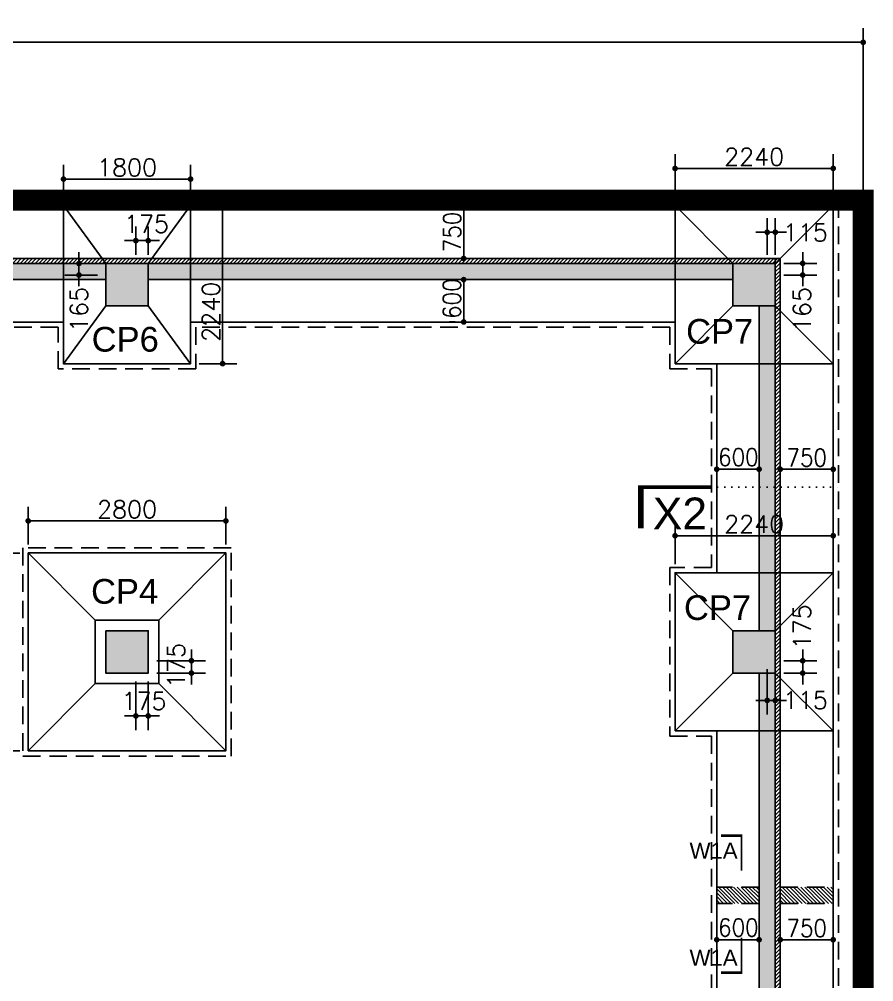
# Model space of a CAD drawing. Extents: x -200722 to 834823, y -494970 to 88783.
# Drawn here: x 506325 to 518430, y 41034 to 54661 of the extents above; entities that cross this region are included whole.
import ezdxf
from ezdxf.enums import TextEntityAlignment as Align

# ---------------------------------------------------------------- set-up
doc = ezdxf.new("R2010")
doc.units = 0
doc.header["$LTSCALE"] = 100
doc.header["$MEASUREMENT"] = 0
doc.header["$PDMODE"] = 34
doc.linetypes.add('DOT', pattern=[0.25, 0, -0.25])
doc.linetypes.add('HIDDEN', pattern=[0.375, 0.25, -0.125])
doc.layers.get('0').update_dxf_attribs({"linetype": 'CONTINUOUS'})
doc.layers.get('DEFPOINTS').update_dxf_attribs({"linetype": 'CONTINUOUS'})
for name, color, linetype in [('BEAM', 4, 'CONTINUOUS'), ('COL', 150, 'CONTINUOUS'), ('DIM', 3, 'CONTINUOUS'), ('F_EXEC', 3, 'HIDDEN'), ('F_FTG1', 11, 'CONTINUOUS'), ('RCCWALL', 6, 'CONTINUOUS'), ('TEXT', 2, 'CONTINUOUS')]:
    doc.layers.add(name, color=color, linetype=linetype)
doc.layers.add('HATCH', color=252, linetype='CONTINUOUS', lineweight=30)
doc.styles.add('AR', font='arial.ttf')
doc.styles.add('ROMANS', font='romans.shx')
doc.styles.get("Standard").update_dxf_attribs({"font": 'simplex.shx'})
doc.styles.add('TIMES-N', font='arial.ttf')
doc.dimstyles.new('STANDARD$0', dxfattribs={"dimtxt": 2.5, "dimasz": 2.5, "dimexe": 2, "dimexo": 0.7, "dimgap": 0.9, "dimtad": 1, "dimdec": 0, "dimdsep": 46, "dimtxsty": 'ROMANS', "dimcen": 0.09, "dimclrd": 4, "dimclre": 4, "dimclrt": 3, "dimadec": 0, "dimazin": 0, "dimtfac": 1, "dimtdec": 0, "dimtmove": 0, "dimatfit": 3, "dimfxl": 1, "dimtolj": 1, "dimtzin": 0, "dimarcsym": 0})
pattern_1 = [(45, (191292.92, 0), (-26.5165043, 26.5165043), [])]
pattern_2 = [(135, (744810.166, 31495.447), (26.516504, 26.516504), [])]

# ---------------------------------------------------------------- blocks, each defined once
blk = doc.blocks.new('DOT')
at = {"color": 0, "linetype": 'ByBlock'}
blk.add_line((-0.5, 0), (-1, 0), dxfattribs=at)
at = {"color": 0, "linetype": 'ByBlock', "const_width": 0.5}
blk.add_lwpolyline([(-0.25, 0, 1), (0.25, 0, 1)], format="xyb", close=True, dxfattribs=at)
blk = doc.blocks.new('*D2673')
at = {"layer": 'BEAM', "color": 0, "lineweight": -2, "transparency": 16777216}
for p, q in [((506452, 47224), (506452, 47759)), ((509252, 47224), (509252, 47759)), ((509172, 47559), (506532, 47559))]:
    blk.add_line(p, q, dxfattribs=at)
at = {"layer": 'DEFPOINTS', "color": 0, "lineweight": -3, "ltscale": 0.4, "transparency": 16777216}
for p in [(506452, 47559), (506452, 47104), (509252, 47104)]:
    blk.add_point(p, dxfattribs=at)
at = {"layer": 'BEAM', "color": 0, "lineweight": -2, "ltscale": 0.4, "transparency": 16777216, "xscale": 80, "yscale": 80, "zscale": 80, "rotation": 180}
blk.add_blockref('DOT', (506452, 47559), dxfattribs=at)
at = {"layer": 'BEAM', "color": 0, "lineweight": -2, "ltscale": 0.4, "transparency": 16777216, "xscale": 80, "yscale": 80, "zscale": 80}
blk.add_blockref('DOT', (509252, 47559), dxfattribs=at)
at = {"layer": 'BEAM', "color": 0, "ltscale": 0.4, "transparency": 16777216, "insert": (507852, 47723), "char_height": 248, "attachment_point": 5}
blk.add_mtext('\\A1;2800', dxfattribs=at)
blk = doc.blocks.new('_DOT')
at = {"color": 0, "linetype": 'ByBlock'}
blk.add_line((-0.5, 0), (-1, 0), dxfattribs=at)
at = {"color": 0, "linetype": 'ByBlock', "const_width": 0.5}
blk.add_lwpolyline([(-0.25, 0, 1), (0.25, 0, 1)], format="xyb", close=True, dxfattribs=at)
blk = doc.blocks.new('*D2674')
at = {"layer": 'BEAM', "color": 0, "lineweight": -2, "transparency": 16777216}
for p, q in [((506332, 47104), (505876, 47104)), ((506076, 47024), (506076, 44384)), ((506332, 44304), (505876, 44304))]:
    blk.add_line(p, q, dxfattribs=at)
at = {"layer": 'DEFPOINTS', "color": 0, "lineweight": -3, "ltscale": 0.4, "transparency": 16777216}
for p in [(506452, 47104), (506076, 44304), (506452, 44304)]:
    blk.add_point(p, dxfattribs=at)
at = {"layer": 'BEAM', "color": 0, "lineweight": -2, "ltscale": 0.4, "transparency": 16777216, "xscale": 80, "yscale": 80, "zscale": 80}
for p, rotation in [((506076, 47104), 90), ((506076, 44304), 270)]:
    blk.add_blockref('DOT', p, dxfattribs=dict(at, rotation=rotation))
at = {"layer": 'BEAM', "color": 0, "ltscale": 0.4, "transparency": 16777216, "insert": (505912, 45704), "char_height": 248, "attachment_point": 5, "rotation": 90}
blk.add_mtext('\\A1;2800', dxfattribs=at)
blk = doc.blocks.new('*D2675')
at = {"layer": 'BEAM', "color": 0, "lineweight": -2, "transparency": 16777216}
for p, q in [((508764, 45659), (508764, 45739)), ((508272, 45579), (508964, 45579)), ((508764, 45579), (508764, 45404)), ((508272, 45404), (508964, 45404)), ((508764, 45324), (508764, 45244))]:
    blk.add_line(p, q, dxfattribs=at)
at = {"layer": 'DEFPOINTS', "color": 0, "lineweight": -3, "ltscale": 0.4, "transparency": 16777216}
for p in [(508152, 45579), (508152, 45404), (508764, 45404)]:
    blk.add_point(p, dxfattribs=at)
at = {"layer": 'BEAM', "color": 0, "lineweight": -2, "ltscale": 0.4, "transparency": 16777216, "xscale": 80, "yscale": 80, "zscale": 80}
for p, rotation in [((508764, 45579), 270), ((508764, 45404), 90)]:
    blk.add_blockref('DOT', p, dxfattribs=dict(at, rotation=rotation))
at = {"layer": 'BEAM', "color": 0, "ltscale": 0.4, "transparency": 16777216, "insert": (508548, 45512), "char_height": 248, "attachment_point": 5, "rotation": 90}
blk.add_mtext('\\A1;175', dxfattribs=at)
blk = doc.blocks.new('*D2676')
at = {"layer": 'BEAM', "color": 0, "lineweight": -2, "transparency": 16777216}
for p, q in [((507977, 45284), (507977, 44598)), ((508152, 45284), (508152, 44598)), ((507897, 44798), (507817, 44798)), ((507977, 44798), (508152, 44798)), ((508232, 44798), (508312, 44798))]:
    blk.add_line(p, q, dxfattribs=at)
at = {"layer": 'DEFPOINTS', "color": 0, "lineweight": -3, "ltscale": 0.4, "transparency": 16777216}
for p in [(507977, 45404), (508152, 45404), (508152, 44798)]:
    blk.add_point(p, dxfattribs=at)
at = {"layer": 'BEAM', "color": 0, "lineweight": -2, "ltscale": 0.4, "transparency": 16777216, "xscale": 80, "yscale": 80, "zscale": 80}
blk.add_blockref('DOT', (507977, 44798), dxfattribs=at)
at = {"layer": 'BEAM', "color": 0, "lineweight": -2, "ltscale": 0.4, "transparency": 16777216, "xscale": 80, "yscale": 80, "zscale": 80, "rotation": 180}
blk.add_blockref('DOT', (508152, 44798), dxfattribs=at)
at = {"layer": 'BEAM', "color": 0, "ltscale": 0.4, "transparency": 16777216, "insert": (508092, 45010), "char_height": 248, "attachment_point": 5}
blk.add_mtext('\\A1;175', dxfattribs=at)
blk = doc.blocks.new('*D2701')
at = {"layer": 'BEAM', "color": 0, "lineweight": -2, "transparency": 16777216}
for p, q in [((507171, 51284), (507171, 51364)), ((507432, 51204), (506971, 51204)), ((507171, 51040), (507171, 51204)), ((507432, 51040), (506971, 51040)), ((507171, 50960), (507171, 50880))]:
    blk.add_line(p, q, dxfattribs=at)
at = {"layer": 'DEFPOINTS', "color": 0, "lineweight": -3, "ltscale": 0.4, "transparency": 16777216}
for p in [(507171, 51204), (507552, 51204), (507552, 51040)]:
    blk.add_point(p, dxfattribs=at)
at = {"layer": 'BEAM', "color": 0, "lineweight": -2, "ltscale": 0.4, "transparency": 16777216, "xscale": 80, "yscale": 80, "zscale": 80}
for p, rotation in [((507171, 51204), 270), ((507171, 51040), 90)]:
    blk.add_blockref('DOT', p, dxfattribs=dict(at, rotation=rotation))
at = {"layer": 'BEAM', "color": 0, "ltscale": 0.4, "transparency": 16777216, "insert": (507171, 50552), "char_height": 248, "attachment_point": 5, "rotation": 90}
blk.add_mtext('\\A1;165', dxfattribs=at)
blk = doc.blocks.new('*D2702')
at = {"layer": 'BEAM', "color": 0, "lineweight": -2, "transparency": 16777216}
for p, q in [((507977, 51325), (507977, 51727)), ((508152, 51325), (508152, 51727)), ((507897, 51527), (507817, 51527)), ((507977, 51527), (508152, 51527)), ((508232, 51527), (508312, 51527))]:
    blk.add_line(p, q, dxfattribs=at)
at = {"layer": 'DEFPOINTS', "color": 0, "lineweight": -3, "ltscale": 0.4, "transparency": 16777216}
for p in [(508152, 51527), (507977, 51205), (508152, 51205)]:
    blk.add_point(p, dxfattribs=at)
at = {"layer": 'BEAM', "color": 0, "lineweight": -2, "ltscale": 0.4, "transparency": 16777216, "xscale": 80, "yscale": 80, "zscale": 80}
blk.add_blockref('DOT', (507977, 51527), dxfattribs=at)
at = {"layer": 'BEAM', "color": 0, "lineweight": -2, "ltscale": 0.4, "transparency": 16777216, "xscale": 80, "yscale": 80, "zscale": 80, "rotation": 180}
blk.add_blockref('DOT', (508152, 51527), dxfattribs=at)
at = {"layer": 'BEAM', "color": 0, "ltscale": 0.4, "transparency": 16777216, "insert": (508127, 51762), "char_height": 248, "attachment_point": 5}
blk.add_mtext('\\A1;175', dxfattribs=at)
blk = doc.blocks.new('*D2703')
at = {"layer": 'BEAM', "color": 0, "lineweight": -2, "transparency": 16777216}
for p, q in [((508872, 52025), (509406, 52025)), ((509206, 49865), (509206, 51945)), ((508872, 49785), (509406, 49785))]:
    blk.add_line(p, q, dxfattribs=at)
at = {"layer": 'DEFPOINTS', "color": 0, "lineweight": -3, "ltscale": 0.4, "transparency": 16777216}
for p in [(508752, 52025), (509206, 52025), (508752, 49785)]:
    blk.add_point(p, dxfattribs=at)
at = {"layer": 'BEAM', "color": 0, "lineweight": -2, "ltscale": 0.4, "transparency": 16777216, "xscale": 80, "yscale": 80, "zscale": 80}
for p, rotation in [((509206, 52025), 90), ((509206, 49785), 270)]:
    blk.add_blockref('DOT', p, dxfattribs=dict(at, rotation=rotation))
at = {"layer": 'BEAM', "color": 0, "ltscale": 0.4, "transparency": 16777216, "insert": (509042, 50520), "char_height": 248, "attachment_point": 5, "rotation": 90}
blk.add_mtext('\\A1;2240', dxfattribs=at)
blk = doc.blocks.new('*D2704')
at = {"layer": 'BEAM', "color": 0, "lineweight": -2, "transparency": 16777216}
for p, q in [((506952, 52145), (506952, 52598)), ((508752, 52145), (508752, 52598)), ((507032, 52398), (508672, 52398))]:
    blk.add_line(p, q, dxfattribs=at)
at = {"layer": 'DEFPOINTS', "color": 0, "lineweight": -3, "ltscale": 0.4, "transparency": 16777216}
for p in [(508752, 52398), (506952, 52025), (508752, 52025)]:
    blk.add_point(p, dxfattribs=at)
at = {"layer": 'BEAM', "color": 0, "lineweight": -2, "ltscale": 0.4, "transparency": 16777216, "xscale": 80, "yscale": 80, "zscale": 80, "rotation": 180}
blk.add_blockref('DOT', (506952, 52398), dxfattribs=at)
at = {"layer": 'BEAM', "color": 0, "lineweight": -2, "ltscale": 0.4, "transparency": 16777216, "xscale": 80, "yscale": 80, "zscale": 80}
blk.add_blockref('DOT', (508752, 52398), dxfattribs=at)
at = {"layer": 'BEAM', "color": 0, "ltscale": 0.4, "transparency": 16777216, "insert": (507852, 52562), "char_height": 248, "attachment_point": 5}
blk.add_mtext('\\A1;1800', dxfattribs=at)
blk = doc.blocks.new('*D2705')
at = {"layer": 'BEAM', "color": 0, "lineweight": -2, "transparency": 16777216}
for p, q in [((516920, 45459), (516920, 44817)), ((517035, 45459), (517035, 44817)), ((516840, 45017), (516760, 45017)), ((516920, 45017), (517035, 45017)), ((517115, 45017), (517195, 45017))]:
    blk.add_line(p, q, dxfattribs=at)
at = {"layer": 'DEFPOINTS', "color": 0, "lineweight": -3, "ltscale": 0.4, "transparency": 16777216}
for p in [(516920, 45579), (517035, 45579), (517035, 45017)]:
    blk.add_point(p, dxfattribs=at)
at = {"layer": 'BEAM', "color": 0, "lineweight": -2, "ltscale": 0.4, "transparency": 16777216, "xscale": 80, "yscale": 80, "zscale": 80}
blk.add_blockref('DOT', (516920, 45017), dxfattribs=at)
at = {"layer": 'BEAM', "color": 0, "lineweight": -2, "ltscale": 0.4, "transparency": 16777216, "xscale": 80, "yscale": 80, "zscale": 80, "rotation": 180}
blk.add_blockref('DOT', (517035, 45017), dxfattribs=at)
at = {"layer": 'BEAM', "color": 0, "ltscale": 0.4, "transparency": 16777216, "insert": (517461, 45020), "char_height": 248, "attachment_point": 5}
blk.add_mtext('\\A1;115', dxfattribs=at)
blk = doc.blocks.new('*D2706')
at = {"layer": 'BEAM', "color": 0, "lineweight": -2, "transparency": 16777216}
for p, q in [((517423, 45659), (517423, 45739)), ((517155, 45579), (517623, 45579)), ((517423, 45404), (517423, 45579)), ((517155, 45404), (517623, 45404)), ((517423, 45324), (517423, 45244))]:
    blk.add_line(p, q, dxfattribs=at)
at = {"layer": 'DEFPOINTS', "color": 0, "lineweight": -3, "ltscale": 0.4, "transparency": 16777216}
for p in [(517035, 45579), (517423, 45579), (517035, 45404)]:
    blk.add_point(p, dxfattribs=at)
at = {"layer": 'BEAM', "color": 0, "lineweight": -2, "ltscale": 0.4, "transparency": 16777216, "xscale": 80, "yscale": 80, "zscale": 80}
for p, rotation in [((517423, 45579), 270), ((517423, 45404), 90)]:
    blk.add_blockref('DOT', p, dxfattribs=dict(at, rotation=rotation))
at = {"layer": 'BEAM', "color": 0, "ltscale": 0.4, "transparency": 16777216, "insert": (517412, 46058), "char_height": 248, "attachment_point": 5, "rotation": 90}
blk.add_mtext('\\A1;175', dxfattribs=at)
blk = doc.blocks.new('*D2707')
at = {"layer": 'BEAM', "color": 0, "lineweight": -2, "transparency": 16777216}
for p, q in [((516920, 51325), (516920, 51846)), ((517035, 51325), (517035, 51846)), ((516840, 51646), (516760, 51646)), ((516920, 51646), (517035, 51646)), ((517115, 51646), (517195, 51646))]:
    blk.add_line(p, q, dxfattribs=at)
at = {"layer": 'DEFPOINTS', "color": 0, "lineweight": -3, "ltscale": 0.4, "transparency": 16777216}
for p in [(517035, 51646), (516920, 51205), (517035, 51205)]:
    blk.add_point(p, dxfattribs=at)
at = {"layer": 'BEAM', "color": 0, "lineweight": -2, "ltscale": 0.4, "transparency": 16777216, "xscale": 80, "yscale": 80, "zscale": 80}
blk.add_blockref('DOT', (516920, 51646), dxfattribs=at)
at = {"layer": 'BEAM', "color": 0, "lineweight": -2, "ltscale": 0.4, "transparency": 16777216, "xscale": 80, "yscale": 80, "zscale": 80, "rotation": 180}
blk.add_blockref('DOT', (517035, 51646), dxfattribs=at)
at = {"layer": 'BEAM', "color": 0, "ltscale": 0.4, "transparency": 16777216, "insert": (517461, 51642), "char_height": 248, "attachment_point": 5}
blk.add_mtext('\\A1;115', dxfattribs=at)
blk = doc.blocks.new('*D2708')
at = {"layer": 'BEAM', "color": 0, "lineweight": -2, "transparency": 16777216}
for p, q in [((517423, 51285), (517423, 51365)), ((517155, 51205), (517623, 51205)), ((517423, 51040), (517423, 51205)), ((517155, 51040), (517623, 51040)), ((517423, 50960), (517423, 50880))]:
    blk.add_line(p, q, dxfattribs=at)
at = {"layer": 'DEFPOINTS', "color": 0, "lineweight": -3, "ltscale": 0.4, "transparency": 16777216}
for p in [(517035, 51205), (517423, 51205), (517035, 51040)]:
    blk.add_point(p, dxfattribs=at)
at = {"layer": 'BEAM', "color": 0, "lineweight": -2, "ltscale": 0.4, "transparency": 16777216, "xscale": 80, "yscale": 80, "zscale": 80}
for p, rotation in [((517423, 51205), 270), ((517423, 51040), 90)]:
    blk.add_blockref('DOT', p, dxfattribs=dict(at, rotation=rotation))
at = {"layer": 'BEAM', "color": 0, "ltscale": 0.4, "transparency": 16777216, "insert": (517412, 50551), "char_height": 248, "attachment_point": 5, "rotation": 90}
blk.add_mtext('\\A1;165', dxfattribs=at)
blk = doc.blocks.new('*D2709')
at = {"layer": 'BEAM', "color": 0, "lineweight": -2, "transparency": 16777216}
for p, q in [((515615, 52145), (515615, 52749)), ((517855, 52145), (517855, 52749)), ((517775, 52549), (515695, 52549))]:
    blk.add_line(p, q, dxfattribs=at)
at = {"layer": 'DEFPOINTS', "color": 0, "lineweight": -3, "ltscale": 0.4, "transparency": 16777216}
for p in [(515615, 52549), (515615, 52025), (517855, 52025)]:
    blk.add_point(p, dxfattribs=at)
at = {"layer": 'BEAM', "color": 0, "lineweight": -2, "ltscale": 0.4, "transparency": 16777216, "xscale": 80, "yscale": 80, "zscale": 80, "rotation": 180}
blk.add_blockref('DOT', (515615, 52549), dxfattribs=at)
at = {"layer": 'BEAM', "color": 0, "lineweight": -2, "ltscale": 0.4, "transparency": 16777216, "xscale": 80, "yscale": 80, "zscale": 80}
blk.add_blockref('DOT', (517855, 52549), dxfattribs=at)
at = {"layer": 'BEAM', "color": 0, "ltscale": 0.4, "transparency": 16777216, "insert": (516735, 52713), "char_height": 248, "attachment_point": 5}
blk.add_mtext('\\A1;2240', dxfattribs=at)
blk = doc.blocks.new('*D2722')
at = {"layer": 'BEAM', "color": 0, "lineweight": -2, "transparency": 16777216}
for p, q in [((516205, 41749), (516205, 41829)), ((516805, 41749), (516805, 41829)), ((516285, 41629), (516725, 41629))]:
    blk.add_line(p, q, dxfattribs=at)
at = {"layer": 'DEFPOINTS', "color": 0, "lineweight": -3, "ltscale": 0.4, "transparency": 16777216}
for p in [(516205, 41629), (516805, 41629), (516805, 41629)]:
    blk.add_point(p, dxfattribs=at)
at = {"layer": 'BEAM', "color": 0, "lineweight": -2, "ltscale": 0.4, "transparency": 16777216, "xscale": 80, "yscale": 80, "zscale": 80, "rotation": 180}
blk.add_blockref('DOT', (516205, 41629), dxfattribs=at)
at = {"layer": 'BEAM', "color": 0, "lineweight": -2, "ltscale": 0.4, "transparency": 16777216, "xscale": 80, "yscale": 80, "zscale": 80}
blk.add_blockref('DOT', (516805, 41629), dxfattribs=at)
at = {"layer": 'BEAM', "color": 0, "ltscale": 0.4, "transparency": 16777216, "insert": (516512, 41801), "char_height": 248, "attachment_point": 5}
blk.add_mtext('\\A1;{\\W0.9;600}', dxfattribs=at)
blk = doc.blocks.new('*D2723')
at = {"layer": 'BEAM', "color": 0, "lineweight": -2, "transparency": 16777216}
for p, q in [((517105, 41749), (517105, 41829)), ((517855, 41749), (517855, 41829)), ((517185, 41629), (517775, 41629))]:
    blk.add_line(p, q, dxfattribs=at)
at = {"layer": 'DEFPOINTS', "color": 0, "lineweight": -3, "ltscale": 0.4, "transparency": 16777216}
for p in [(517105, 41629), (517855, 41629), (517855, 41629)]:
    blk.add_point(p, dxfattribs=at)
at = {"layer": 'BEAM', "color": 0, "lineweight": -2, "ltscale": 0.4, "transparency": 16777216, "xscale": 80, "yscale": 80, "zscale": 80, "rotation": 180}
blk.add_blockref('DOT', (517105, 41629), dxfattribs=at)
at = {"layer": 'BEAM', "color": 0, "lineweight": -2, "ltscale": 0.4, "transparency": 16777216, "xscale": 80, "yscale": 80, "zscale": 80}
blk.add_blockref('DOT', (517855, 41629), dxfattribs=at)
at = {"layer": 'BEAM', "color": 0, "ltscale": 0.4, "transparency": 16777216, "insert": (517480, 41793), "char_height": 248, "attachment_point": 5}
blk.add_mtext('\\A1;{\\W0.9;750}', dxfattribs=at)
blk = doc.blocks.new('*D2724')
at = {"layer": 'BEAM', "color": 0, "lineweight": -2, "transparency": 16777216}
for p, q in [((512501, 50975), (512421, 50975)), ((512621, 50455), (512621, 50895)), ((512501, 50375), (512421, 50375))]:
    blk.add_line(p, q, dxfattribs=at)
at = {"layer": 'DEFPOINTS', "color": 0, "lineweight": -3, "ltscale": 0.4, "transparency": 16777216}
for p in [(512621, 50975), (512621, 50975), (512621, 50375)]:
    blk.add_point(p, dxfattribs=at)
at = {"layer": 'BEAM', "color": 0, "lineweight": -2, "ltscale": 0.4, "transparency": 16777216, "xscale": 80, "yscale": 80, "zscale": 80}
for p, rotation in [((512621, 50975), 90), ((512621, 50375), 270)]:
    blk.add_blockref('DOT', p, dxfattribs=dict(at, rotation=rotation))
at = {"layer": 'BEAM', "color": 0, "ltscale": 0.4, "transparency": 16777216, "insert": (512454, 50705), "char_height": 248, "attachment_point": 5, "rotation": 90}
blk.add_mtext('\\A1;{\\W0.9;600}', dxfattribs=at)
blk = doc.blocks.new('*D2725')
at = {"layer": 'BEAM', "color": 0, "lineweight": -2, "transparency": 16777216}
for p, q in [((512501, 52025), (512421, 52025)), ((512621, 51355), (512621, 51945)), ((512501, 51275), (512421, 51275))]:
    blk.add_line(p, q, dxfattribs=at)
at = {"layer": 'DEFPOINTS', "color": 0, "lineweight": -3, "ltscale": 0.4, "transparency": 16777216}
for p in [(512621, 52025), (512621, 52025), (512621, 51275)]:
    blk.add_point(p, dxfattribs=at)
at = {"layer": 'BEAM', "color": 0, "lineweight": -2, "ltscale": 0.4, "transparency": 16777216, "xscale": 80, "yscale": 80, "zscale": 80}
for p, rotation in [((512621, 52025), 90), ((512621, 51275), 270)]:
    blk.add_blockref('DOT', p, dxfattribs=dict(at, rotation=rotation))
at = {"layer": 'BEAM', "color": 0, "ltscale": 0.4, "transparency": 16777216, "insert": (512457, 51650), "char_height": 248, "attachment_point": 5, "rotation": 90}
blk.add_mtext('\\A1;{\\W0.9;750}', dxfattribs=at)
blk = doc.blocks.new('*D2742')
at = {"layer": 'BEAM', "color": 0, "lineweight": -2, "transparency": 16777216}
for p, q in [((516205, 48410), (516205, 48490)), ((516805, 48410), (516805, 48490)), ((516285, 48290), (516725, 48290))]:
    blk.add_line(p, q, dxfattribs=at)
at = {"layer": 'DEFPOINTS', "color": 0, "lineweight": -3, "ltscale": 0.4, "transparency": 16777216}
for p in [(516205, 48290), (516805, 48290), (516805, 48290)]:
    blk.add_point(p, dxfattribs=at)
at = {"layer": 'BEAM', "color": 0, "lineweight": -2, "ltscale": 0.4, "transparency": 16777216, "xscale": 80, "yscale": 80, "zscale": 80, "rotation": 180}
blk.add_blockref('DOT', (516205, 48290), dxfattribs=at)
at = {"layer": 'BEAM', "color": 0, "lineweight": -2, "ltscale": 0.4, "transparency": 16777216, "xscale": 80, "yscale": 80, "zscale": 80}
blk.add_blockref('DOT', (516805, 48290), dxfattribs=at)
at = {"layer": 'BEAM', "color": 0, "ltscale": 0.4, "transparency": 16777216, "insert": (516512, 48462), "char_height": 248, "attachment_point": 5}
blk.add_mtext('\\A1;{\\W0.9;600}', dxfattribs=at)
blk = doc.blocks.new('*D2743')
at = {"layer": 'BEAM', "color": 0, "lineweight": -2, "transparency": 16777216}
for p, q in [((517105, 48410), (517105, 48490)), ((517855, 48410), (517855, 48490)), ((517185, 48290), (517775, 48290))]:
    blk.add_line(p, q, dxfattribs=at)
at = {"layer": 'DEFPOINTS', "color": 0, "lineweight": -3, "ltscale": 0.4, "transparency": 16777216}
for p in [(517105, 48290), (517855, 48290), (517855, 48290)]:
    blk.add_point(p, dxfattribs=at)
at = {"layer": 'BEAM', "color": 0, "lineweight": -2, "ltscale": 0.4, "transparency": 16777216, "xscale": 80, "yscale": 80, "zscale": 80, "rotation": 180}
blk.add_blockref('DOT', (517105, 48290), dxfattribs=at)
at = {"layer": 'BEAM', "color": 0, "lineweight": -2, "ltscale": 0.4, "transparency": 16777216, "xscale": 80, "yscale": 80, "zscale": 80}
blk.add_blockref('DOT', (517855, 48290), dxfattribs=at)
at = {"layer": 'BEAM', "color": 0, "ltscale": 0.4, "transparency": 16777216, "insert": (517480, 48454), "char_height": 248, "attachment_point": 5}
blk.add_mtext('\\A1;{\\W0.9;750}', dxfattribs=at)
blk = doc.blocks.new('*D2791')
at = {"layer": 'BEAM', "color": 0, "lineweight": -2, "transparency": 16777216}
for p, q in [((515615, 46944), (515615, 47549)), ((517855, 46944), (517855, 47549)), ((517775, 47349), (515695, 47349))]:
    blk.add_line(p, q, dxfattribs=at)
at = {"layer": 'DEFPOINTS', "color": 0, "lineweight": -3, "ltscale": 0.4, "transparency": 16777216}
for p in [(515615, 47349), (515615, 46824), (517855, 46824)]:
    blk.add_point(p, dxfattribs=at)
at = {"layer": 'BEAM', "color": 0, "lineweight": -2, "ltscale": 0.4, "transparency": 16777216, "xscale": 80, "yscale": 80, "zscale": 80, "rotation": 180}
blk.add_blockref('DOT', (515615, 47349), dxfattribs=at)
at = {"layer": 'BEAM', "color": 0, "lineweight": -2, "ltscale": 0.4, "transparency": 16777216, "xscale": 80, "yscale": 80, "zscale": 80}
blk.add_blockref('DOT', (517855, 47349), dxfattribs=at)
at = {"layer": 'BEAM', "color": 0, "ltscale": 0.4, "transparency": 16777216, "insert": (516735, 47513), "char_height": 248, "attachment_point": 5}
blk.add_mtext('\\A1;2240', dxfattribs=at)
blk = doc.blocks.new('*D2918')
at = {"layer": 'BEAM', "color": 0, "lineweight": -2, "transparency": 16777216}
for p, q in [((454821, 52220), (454821, 54535)), ((518280, 52220), (518280, 54535)), ((454901, 54335), (518200, 54335))]:
    blk.add_line(p, q, dxfattribs=at)
at = {"layer": 'DEFPOINTS', "color": 0, "lineweight": -3, "ltscale": 0.4, "transparency": 16777216}
for p in [(518280, 54335), (454821, 52100), (518280, 52100)]:
    blk.add_point(p, dxfattribs=at)
at = {"layer": 'BEAM', "color": 0, "lineweight": -2, "ltscale": 0.4, "transparency": 16777216, "xscale": 80, "yscale": 80, "zscale": 80, "rotation": 180}
blk.add_blockref('DOT', (454821, 54335), dxfattribs=at)
at = {"layer": 'BEAM', "color": 0, "lineweight": -2, "ltscale": 0.4, "transparency": 16777216, "xscale": 80, "yscale": 80, "zscale": 80}
blk.add_blockref('DOT', (518280, 54335), dxfattribs=at)
at = {"layer": 'BEAM', "color": 0, "ltscale": 0.4, "transparency": 16777216, "insert": (486550, 54499), "char_height": 248, "attachment_point": 5}
blk.add_mtext('\\A1;63459', dxfattribs=at)

msp = doc.modelspace()

# ---------------------------------------------------------------- hatches: boundary and pattern name
at = {"layer": 'DIM', "ltscale": 0.4}
h = msp.add_hatch(dxfattribs=at)
h.set_pattern_fill('ANSI31', color=256, scale=300, style=0)
h.set_pattern_definition(pattern_1)
h.paths.add_polyline_path([(455715.5, 51274.9), (517034.5, 51274.9), (517034.5, 51204.9), (455715.5, 51204.9)])
h = msp.add_hatch(dxfattribs=at)
h.set_pattern_fill('ANSI31', color=256, scale=300, style=0)
h.set_pattern_definition(pattern_1)
h.paths.add_polyline_path([(517104.5, 51274.9), (517034.5, 51274.9), (517034.5, 25039.4), (517104.5, 25039.4)])
h = msp.add_hatch(dxfattribs=at)
h.set_pattern_fill('ANSI31', color=8, scale=300, style=0)
h.set_pattern_definition(pattern_2)
h.paths.add_polyline_path([(516204.5, 42143.6), (516204.5, 42373.6), (516804.5, 42373.6), (516804.5, 42143.6)])
h = msp.add_hatch(dxfattribs=at)
h.set_pattern_fill('ANSI31', color=8, scale=300, style=0)
h.set_pattern_definition(pattern_2)
h.paths.add_polyline_path([(517104.5, 42143.6), (517104.5, 42373.6), (517854.5, 42373.6), (517854.5, 42143.6)])
at = {"layer": 'HATCH', "lineweight": -3, "ltscale": 0.4}
for points in [[(507551.5, 51204.9), (502285.5, 51204.9), (502285.5, 50974.9), (507551.5, 50974.9)], [(516434.5, 51204.9), (508151.5, 51204.9), (508151.5, 50974.9), (516434.5, 50974.9)], [(516804.5, 46004.4), (517034.5, 46004.4), (517034.5, 50604.9), (516804.5, 50604.9)], [(516804.5, 38639.4), (517034.5, 38639.4), (517034.5, 45404.4), (516804.5, 45404.4)]]:
    msp.add_hatch(color=256, dxfattribs=at).paths.add_polyline_path(points)
at = {"layer": 'HATCH', "ltscale": 0.4}
for points in [[(507551.5, 51204.9), (508151.5, 51204.9), (508151.5, 50604.9), (507551.5, 50604.9)], [(516434.5, 51204.9), (517034.5, 51204.9), (517034.5, 50604.9), (516434.5, 50604.9)], [(507551.5, 46004.4), (508151.5, 46004.4), (508151.5, 45404.4), (507551.5, 45404.4)], [(516434.5, 46004.4), (517034.5, 46004.4), (517034.5, 45404.4), (516434.5, 45404.4)]]:
    msp.add_hatch(color=256, dxfattribs=at).paths.add_polyline_path(points)

# ---------------------------------------------------------------- linework, layer by layer
at = {"color": 1, "lineweight": -3, "ltscale": 0.4}
for p in [(454820.5, 52099.9, 7446.6), (518279.5, 24144.3, 7446.6)]:
    msp.add_line(p, (518279.5, 52099.9, 7446.6), dxfattribs=at)
at = {"color": 1, "linetype": 'DOT', "ltscale": 4}
msp.add_line((516117.4, 48036.3, 7446.6), (517976, 48036.3, 7446.6), dxfattribs=at)
at = {"color": 5, "lineweight": -3, "ltscale": 0.4, "const_width": 300, "elevation": 7446.6}
msp.add_lwpolyline([(454820.5, 52099.9), (518279.5, 52099.9), (518279.5, 24144.4), (454820.5, 24143.9), (454820.5, 52099.9)], dxfattribs=at)
at = {"layer": 'COL', "ltscale": 500, "elevation": 7446.6}
for points in [[(507551.5, 51204.9), (508151.5, 51204.9), (508151.5, 50604.9), (507551.5, 50604.9), (507551.5, 51204.9)], [(516434.5, 51204.9), (517034.5, 51204.9), (517034.5, 50604.9), (516434.5, 50604.9), (516434.5, 51204.9)], [(507551.5, 46004.4), (508151.5, 46004.4), (508151.5, 45404.4), (507551.5, 45404.4), (507551.5, 46004.4)], [(516434.5, 46004.4), (517034.5, 46004.4), (517034.5, 45404.4), (516434.5, 45404.4), (516434.5, 46004.4)]]:
    msp.add_lwpolyline(points, dxfattribs=at)
at = {"layer": 'DIM', "color": 1, "elevation": 7446.6}
msp.add_lwpolyline([(515128.2, 47453.2, 80, 80, 0), (515128.2, 48036.3, 50, 50, 0), (516117.4, 48036.3, 50, 50, 0)], format="xyseb", dxfattribs=at)
at = {"layer": 'DIM', "color": 1}
for points in [[(516265.5, 43102.5, 40, 40, 0), (516557.1, 43102.5, 25, 25, 0), (516557.1, 42608, 25, 25, 0)], [(516265.5, 41163.1, 40, 40, 0), (516557.1, 41163.1, 25, 25, 0), (516557.1, 41657.6, 25, 25, 0)]]:
    msp.add_lwpolyline(points, format="xyseb", dxfattribs=at)
at = {"layer": 'F_EXEC', "ltscale": 10}
for p, q in [((454820.5, 52099.9, 7446.6), (517929.5, 52099.9, 7446.6)), ((517929.5, 52099.9, 7446.6), (517929.5, 39314.4, 7446.6)), ((516129.5, 49709.9, 7446.6), (516129.5, 46899.4, 7446.6)), ((516129.5, 44509.4, 7446.6), (516129.5, 39314.4, 7446.6)), ((516804.5, 42373.6, 7446.6), (516204.5, 42373.6, 7446.6)), ((517104.5, 42373.6, 7446.6), (517854.5, 42373.6, 7446.6)), ((516804.5, 42143.6, 7446.6), (516204.5, 42143.6, 7446.6)), ((517104.5, 42143.6, 7446.6), (517854.5, 42143.6, 7446.6))]:
    msp.add_line(p, q, dxfattribs=at)
at = {"layer": 'F_EXEC', "ltscale": 10, "elevation": 7446.6}
for points in [[(506876.5, 50299.9), (502960.5, 50299.9)], [(508826.5, 50299.9), (508826.5, 49709.9), (506876.5, 49709.9), (506876.5, 50299.9)], [(515539.5, 50299.9), (508826.5, 50299.9)], [(515539.5, 50299.9), (515539.5, 49709.9), (516129.5, 49709.9)], [(516129.5, 46899.4), (515539.5, 46899.4), (515539.5, 44509.4), (516129.5, 44509.4)]]:
    msp.add_lwpolyline(points, dxfattribs=at)
msp.add_lwpolyline([(506376.5, 44229.4), (509326.5, 44229.4), (509326.5, 47179.4), (506376.5, 47179.4)], close=True, dxfattribs=at)
at = {"layer": 'F_FTG1', "ltscale": 0.4}
for p, q in [((454895.5, 52024.9, 7446.6), (515684.5, 52024.9, 7446.6)), ((507551.5, 51205, -2897.2), (506951.5, 52024.9, 7446.6)), ((508151.5, 51204.9, -2897.2), (508751.5, 52024.9, 7446.6)), ((516434.5, 51204.9, 7446.6), (515614.5, 52024.9, 7446.6)), ((517034.5, 51204.9, 7446.6), (517854.5, 52024.9, 7446.6)), ((507551.5, 50604.9, 7446.6), (506951.5, 49784.9, 7446.6)), ((508151.5, 50604.9, 7446.6), (508751.5, 49784.9, 7446.6)), ((516434.5, 50604.9, 7446.6), (515614.5, 49784.9, 7446.6)), ((517034.5, 50604.9, 7446.6), (517854.5, 49784.9, 7446.6)), ((516204.5, 49784.9, 7446.6), (516204.5, 46824.4, 7446.6)), ((517854.5, 49784.9, 7446.6), (517854.5, 46754.4, 7446.6)), ((507401.5, 46154.4, 7446.6), (506451.5, 47104.4, 7446.6)), ((508301.5, 46154.4, 7446.6), (509251.5, 47104.4, 7446.6)), ((516434.5, 46004.4, 7446.6), (515614.5, 46824.4, 7446.6)), ((517034.5, 46004.4, 7446.6), (517854.5, 46824.4, 7446.6)), ((516434.5, 45404.4, 7446.6), (515614.5, 44584.4, 7446.6)), ((517034.5, 45404.4, 7446.6), (517854.5, 44584.4, 7446.6)), ((507401.5, 45254.4, 7446.6), (506451.5, 44304.4, 7446.6)), ((508301.5, 45254.4, 7446.6), (509251.5, 44304.4, 7446.6)), ((516204.5, 44584.4, 7446.6), (516204.5, 39239.4, 7446.6)), ((517854.5, 44654.4, 7446.6), (517854.5, 39239.4, 7446.6))]:
    msp.add_line(p, q, dxfattribs=at)
at = {"layer": 'F_FTG1', "ltscale": 0.4, "elevation": 7446.6}
for points in [[(506951.5, 52024.9), (508751.5, 52024.9), (508751.5, 49784.9), (506951.5, 49784.9)], [(515614.5, 49784.9), (517854.5, 49784.9), (517854.5, 52024.9), (515614.5, 52024.9)], [(506451.5, 44304.4), (509251.5, 44304.4), (509251.5, 47104.4), (506451.5, 47104.4)], [(515614.5, 44584.4), (517854.5, 44584.4), (517854.5, 46824.4), (515614.5, 46824.4)], [(507401.5, 45254.4), (508301.5, 45254.4), (508301.5, 46154.4), (507401.5, 46154.4)]]:
    msp.add_lwpolyline(points, close=True, dxfattribs=at)
for points in [[(506951.5, 50374.9), (502885.5, 50374.9)], [(515614.5, 50374.9), (508751.5, 50374.9)]]:
    msp.add_lwpolyline(points, dxfattribs=at)
at = {"layer": 'RCCWALL', "color": 1, "ltscale": 0.4, "elevation": 7446.6}
for points in [[(455715.5, 51274.9), (517034.5, 51274.9), (517034.5, 51204.9), (455715.5, 51204.9)], [(517104.5, 51274.9), (517034.5, 51274.9), (517034.5, 25039.4), (517104.5, 25039.4)]]:
    msp.add_lwpolyline(points, close=True, dxfattribs=at)
at = {"layer": 'RCCWALL', "color": 42, "ltscale": 0.4, "elevation": 7446.6}
for points in [[(507551.5, 51204.9), (502285.5, 51204.9), (502285.5, 50974.9), (507551.5, 50974.9)], [(516434.5, 51204.9), (508151.5, 51204.9), (508151.5, 50974.9), (516434.5, 50974.9)], [(516804.5, 46004.4), (517034.5, 46004.4), (517034.5, 50604.9), (516804.5, 50604.9)], [(516804.5, 38639.4), (517034.5, 38639.4), (517034.5, 45404.4), (516804.5, 45404.4)]]:
    msp.add_lwpolyline(points, close=True, dxfattribs=at)

# ---------------------------------------------------------------- texts
at = {"layer": 'TEXT', "style": 'AR'}
for s, p in [('CP7', (515771, 50067.3, -7446.6)), ('CP6', (507350.9, 49955.2)), ('CP4', (507342.2, 46386.2)), ('CP7', (515741, 46156.1))]:
    msp.add_text(s, height=350, dxfattribs=at).set_placement(p)
at = {"layer": 'TEXT', "style": 'TIMES-N'}
for s, height, p in [('X2', 450, (515299, 47664, 7446.6)), ('W1A', 225, (515820.2, 42890)), ('W1A', 225, (515820.2, 41374.7))]:
    msp.add_text(s, height=height, dxfattribs=at).set_placement(p, align=Align.MIDDLE_LEFT)

# ---------------------------------------------------------------- dimensions: what is measured, and where the dimension line sits
at = {"layer": 'BEAM'}
for base, p1, p2, picture, middle in [((518279.5, 54334.6), (454820.5, 52099.9, 7446.6), (518279.5, 52099.9, 7446.6), '*D2918', (486550, 54498.6)), ((515614.5, 52549.4), (517854.5, 52024.9, 7446.6), (515614.5, 52024.9, 7446.6), '*D2709', (516734.5, 52713.4)), ((508751.5, 52398.1), (506951.5, 52024.9, 7446.6), (508751.5, 52024.9, 7446.6), '*D2704', (507851.5, 52562.1)), ((506451.5, 47559), (509251.5, 47104.4, 7446.6), (506451.5, 47104.4, 7446.6), '*D2673', (507851.5, 47723)), ((515614.5, 47348.9), (517854.5, 46824.4, 7446.6), (515614.5, 46824.4, 7446.6), '*D2791', (516734.5, 47512.9))]:
    dim = msp.add_linear_dim(base=base, p1=p1, p2=p2, dimstyle='STANDARD$0', override={"dimscale": 8, "dimtxt": 31, "dimasz": 10, "dimexe": 25, "dimexo": 15, "dimgap": 5, "dimzin": 3, "dimtxsty": 'Standard', "dimblk": 'DOT', "dimcen": 3, "dimdle": 1, "dimclrd": 0, "dimclre": 0, "dimclrt": 0, "dimtmove": 2, "dimldrblk": 'DOT', "dimtzin": 3}, dxfattribs=at)
    dim.commit()
    dim.dimension.update_dxf_attribs({"geometry": picture, "text_midpoint": middle})
for base, p1, p2, picture, middle in [((509205.8, 52024.9), (508751.5, 49784.9, 7446.6), (508751.5, 52024.9, 7446.6), '*D2703', (509041.8, 50519.9)), ((507170.9, 51204.5), (507551.5, 51039.9, -2897.2), (507552, 51204.5, -2904.3), '*D2701', (507170.9, 50551.5)), ((517423, 51204.9, 7446.6), (517034.5, 51039.9, 14893.2), (517034.5, 51204.9, 7446.6), '*D2708', (517412.4, 50550.9, 7446.6)), ((517423, 45579), (517034.5, 45404.4, 7446.6), (517034.5, 45579, 7446.6), '*D2706', (517412.4, 46057.9)), ((508764.4, 45404.4, 3447.9), (508151.5, 45579.4, 7446.6), (508151.5, 45404.4, 7446.6), '*D2675', (508547.6, 45512.1, 3447.9))]:
    dim = msp.add_linear_dim(base=base, p1=p1, p2=p2, angle=90, dimstyle='STANDARD$0', override={"dimscale": 8, "dimtxt": 31, "dimasz": 10, "dimexe": 25, "dimexo": 15, "dimgap": 5, "dimzin": 3, "dimtxsty": 'Standard', "dimblk": 'DOT', "dimcen": 3, "dimdle": 1, "dimclrd": 0, "dimclre": 0, "dimclrt": 0, "dimtmove": 2, "dimldrblk": 'DOT', "dimtzin": 3}, dxfattribs=at)
    dim.commit()
    dim.dimension.update_dxf_attribs({"geometry": picture, "text_midpoint": middle, "dimtype": 160})
dim = msp.add_linear_dim(base=(512620.8, 52024.9), p1=(512620.8, 51274.9, 7446.6), p2=(512620.8, 52024.9, 7446.6), angle=90, text='{\\W0.9;<>}', dimstyle='STANDARD$0', override={"dimscale": 8, "dimtxt": 31, "dimasz": 10, "dimexe": 25, "dimexo": 15, "dimgap": 5, "dimzin": 3, "dimtxsty": 'Standard', "dimblk": 'DOT', "dimcen": 3, "dimdle": 1, "dimclrd": 0, "dimclre": 0, "dimclrt": 0, "dimtmove": 2, "dimldrblk": 'DOT', "dimtzin": 3}, dxfattribs=at)
dim.commit()
dim.dimension.update_dxf_attribs({"geometry": '*D2725', "text_midpoint": (512456.8, 51649.9)})
for base, p1, p2, picture, middle in [((508151.5, 51526.5, 10343.8), (507976.5, 51204.9, 7446.6), (508151.5, 51204.9, 13480.5), '*D2702', (508126.5, 51761.8, 10343.8)), ((517034.5, 51645.9, -7446.6), (516919.5, 51204.9), (517034.5, 51204.9), '*D2707', (517461, 51642.4, -7446.6)), ((517034.5, 45017), (516919.5, 45579, 7446.6), (517034.5, 45579, 7446.6), '*D2705', (517461, 45020.4)), ((508151.5, 44797.8, 3447.9), (507976.5, 45404.4, 7446.6), (508151.5, 45404.4, 7446.6), '*D2676', (508092.2, 45009.7, 3447.9))]:
    dim = msp.add_linear_dim(base=base, p1=p1, p2=p2, dimstyle='STANDARD$0', override={"dimscale": 8, "dimtxt": 31, "dimasz": 10, "dimexe": 25, "dimexo": 15, "dimgap": 5, "dimzin": 3, "dimtxsty": 'Standard', "dimblk": 'DOT', "dimcen": 3, "dimdle": 1, "dimclrd": 0, "dimclre": 0, "dimclrt": 0, "dimtmove": 2, "dimldrblk": 'DOT', "dimtzin": 3}, dxfattribs=at)
    dim.commit()
    dim.dimension.update_dxf_attribs({"geometry": picture, "text_midpoint": middle, "dimtype": 160})
dim = msp.add_linear_dim(base=(512620.8, 50974.9), p1=(512620.8, 50374.9, 7446.6), p2=(512620.8, 50974.9, 7446.6), angle=90, text='{\\W0.9;<>}', dimstyle='STANDARD$0', override={"dimscale": 8, "dimtxt": 31, "dimasz": 10, "dimexe": 25, "dimexo": 15, "dimgap": 5, "dimzin": 3, "dimtxsty": 'Standard', "dimblk": 'DOT', "dimcen": 3, "dimdle": 1, "dimclrd": 0, "dimclre": 0, "dimclrt": 0, "dimtmove": 2, "dimldrblk": 'DOT', "dimtzin": 3}, dxfattribs=at)
dim.commit()
dim.dimension.update_dxf_attribs({"geometry": '*D2724', "text_midpoint": (512454.4, 50704.9), "dimtype": 160})
for base, p1, p2, picture, middle in [((516804.5, 48289.8), (516204.5, 48289.8, 7446.6), (516804.5, 48289.8, 7446.6), '*D2742', (516511.9, 48461.7)), ((516804.5, 41629.3), (516204.5, 41629.3, 7446.6), (516804.5, 41629.3, 7446.6), '*D2722', (516511.9, 41801.2))]:
    dim = msp.add_linear_dim(base=base, p1=p1, p2=p2, text='{\\W0.9;<>}', dimstyle='STANDARD$0', override={"dimscale": 8, "dimtxt": 31, "dimasz": 10, "dimexe": 25, "dimexo": 15, "dimgap": 5, "dimzin": 3, "dimtxsty": 'Standard', "dimblk": 'DOT', "dimcen": 3, "dimdle": 1, "dimclrd": 0, "dimclre": 0, "dimclrt": 0, "dimtmove": 2, "dimldrblk": 'DOT', "dimtzin": 3}, dxfattribs=at)
    dim.commit()
    dim.dimension.update_dxf_attribs({"geometry": picture, "text_midpoint": middle, "dimtype": 160})
for base, p1, p2, picture, middle in [((517854.5, 48289.8), (517104.5, 48289.8, 7446.6), (517854.5, 48289.8, 7446.6), '*D2743', (517479.5, 48453.8)), ((517854.5, 41629.3), (517104.5, 41629.3, 7446.6), (517854.5, 41629.3, 7446.6), '*D2723', (517479.5, 41793.3))]:
    dim = msp.add_linear_dim(base=base, p1=p1, p2=p2, text='{\\W0.9;<>}', dimstyle='STANDARD$0', override={"dimscale": 8, "dimtxt": 31, "dimasz": 10, "dimexe": 25, "dimexo": 15, "dimgap": 5, "dimzin": 3, "dimtxsty": 'Standard', "dimblk": 'DOT', "dimcen": 3, "dimdle": 1, "dimclrd": 0, "dimclre": 0, "dimclrt": 0, "dimtmove": 2, "dimldrblk": 'DOT', "dimtzin": 3}, dxfattribs=at)
    dim.commit()
    dim.dimension.update_dxf_attribs({"geometry": picture, "text_midpoint": middle})
dim = msp.add_linear_dim(base=(506075.7, 44304.4), p1=(506451.5, 47104.4, 7446.6), p2=(506451.5, 44304.4, 7446.6), angle=90, dimstyle='STANDARD$0', override={"dimscale": 8, "dimtxt": 31, "dimasz": 10, "dimexe": 25, "dimexo": 15, "dimgap": 5, "dimzin": 3, "dimtxsty": 'Standard', "dimblk": 'DOT', "dimcen": 3, "dimdle": 1, "dimclrd": 0, "dimclre": 0, "dimclrt": 0, "dimtmove": 2, "dimldrblk": 'DOT', "dimtzin": 3}, dxfattribs=at)
dim.commit()
dim.dimension.update_dxf_attribs({"geometry": '*D2674', "text_midpoint": (505911.7, 45704.4)})

doc.saveas('drawing.dxf')
